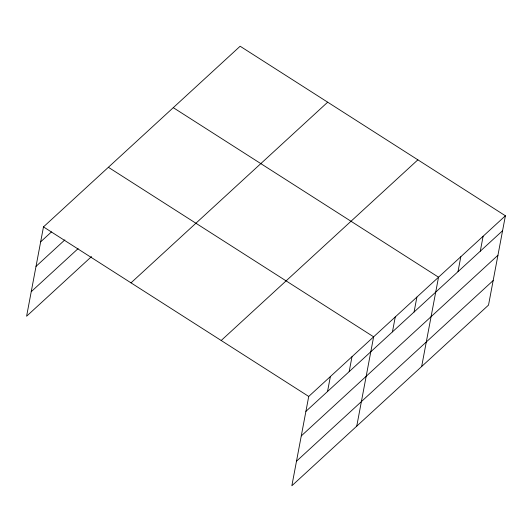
<?xml version="1.0" encoding="UTF-8"?>
<svg xmlns="http://www.w3.org/2000/svg" width="532" height="532" viewBox="0 0 532 532"><rect width="100%" height="100%" fill="white"/><g stroke="black" fill="none" stroke-linecap="round" stroke-linejoin="round"><path stroke-width="0.8" d="M505.4 215.779L308.726 396.446L291.855 485.763L488.522 305.095L505.4 215.779L240.145 46.237L43.478 226.905L26.6 316.221L91.504 256.597M327.539 391.505L330.365 376.576M349.172 371.629L351.998 356.699M356.753 426.139L373.63 336.829L108.375 167.287M392.443 331.888L395.263 316.952M414.076 312.011L416.895 297.082M421.657 366.521L438.534 277.205L173.279 107.664M457.999 271.666L460.818 256.73M480.29 251.19L483.109 236.255M40.658 241.834L51.471 231.899M36.016 266.379L64.864 239.885M31.235 291.676L78.111 248.617M131.012 282.851L327.679 102.191M221.192 340.5L417.866 159.833M305.907 411.376L502.58 230.715M301.272 435.921L497.939 255.26M296.49 461.217L493.164 280.55M43.478 226.905L308.726 396.446"/></g></svg>
